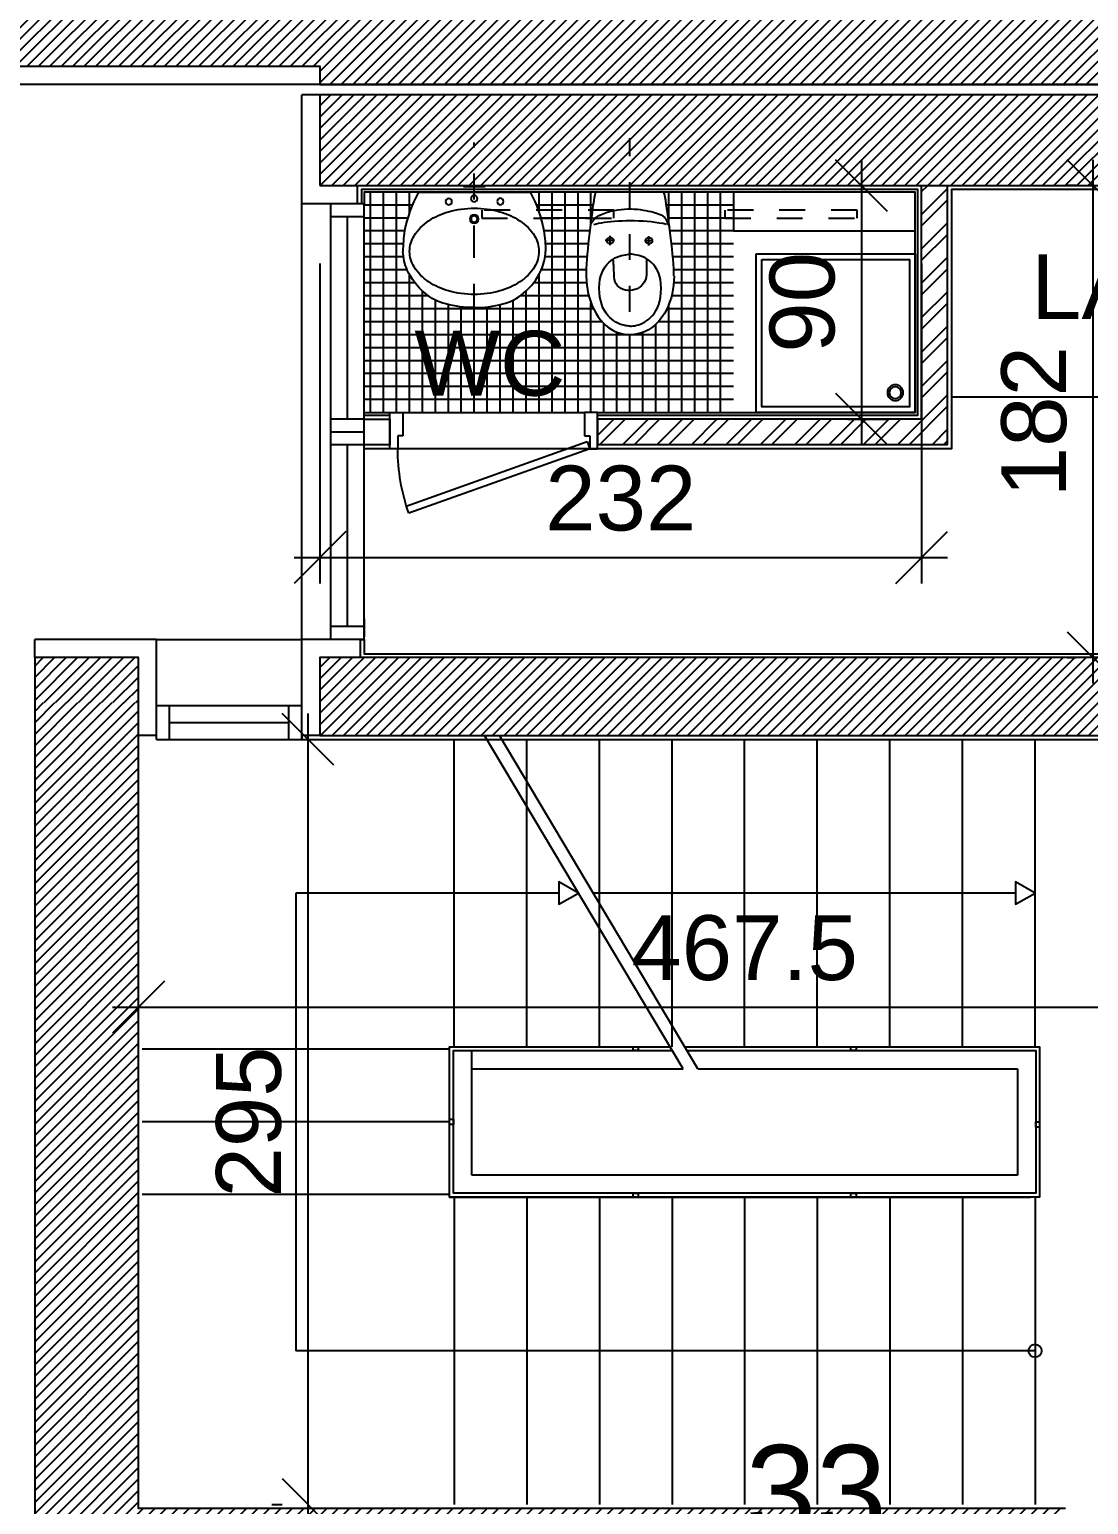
# Model space of a CAD drawing. Extents: x -1.7 to 46.3, y -159.8 to -77.2.
# Drawn here: x 27.35 to 31.43, y -121.67 to -115.98 of the extents above; entities that cross this region are included whole.
import ezdxf
from ezdxf.enums import TextEntityAlignment as Align

# ---------------------------------------------------------------- set-up
doc = ezdxf.new("R2010")
doc.units = 0
doc.header["$MEASUREMENT"] = 0
doc.header["$PDMODE"] = 35
doc.header["$PDSIZE"] = 0.3
for name, pattern in [('CENTER', [2, 1.25, -0.25, 0.25, -0.25]), ('DASHDOTX2', [50.8, 25.4, -12.7, 0, -12.7]), ('HIDDEN2', [0.1875, 0.125, -0.0625])]:
    doc.linetypes.add(name, pattern=pattern)
doc.layers.get('0').update_dxf_attribs({"linetype": 'CONTINUOUS'})
doc.layers.get('DEFPOINTS').update_dxf_attribs({"linetype": 'CONTINUOUS'})
for name, color, linetype in [('A-ALU', 9, 'CONTINUOUS'), ('A-AREAS', 6, 'CONTINUOUS'), ('A-AREAS-TXT', 6, 'CONTINUOUS'), ('A-AXIS-SANITARY', 10, 'DASHDOTX2'), ('a-dim', 3, 'CONTINUOUS'), ('A-DOORS', 1, 'CONTINUOUS'), ('A-FLOR-FCL', 61, 'HIDDEN2'), ('A-FLOR-HRAL', 15, 'CONTINUOUS'), ('A-FLOR-PFIX', 61, 'CONTINUOUS'), ('A-FLOR-STRS', 40, 'CONTINUOUS'), ('A-FLOR-STRS-ARO', 1, 'CONTINUOUS'), ('A-HATCH-CONC', 8, 'CONTINUOUS'), ('A-HATCH-WALL', 8, 'CONTINUOUS'), ('a-kitchen', 95, 'CONTINUOUS'), ('A-NOMENCLATURE', 3, 'CONTINUOUS'), ('A-PLASTER', 8, 'CONTINUOUS'), ('A-PORTE', 1, 'CONTINUOUS'), ('A-PROJ-TIL-BATH', 8, 'CONTINUOUS'), ('A-PROJECTION', 9, 'CONTINUOUS'), ('a-revetement', 1, 'CONTINUOUS'), ('A-SANIT', 95, 'CONTINUOUS'), ('A-SECT-TILE', 12, 'CONTINUOUS'), ('A-WALL', 4, 'CONTINUOUS'), ('S-2ND-3RD-4-5-6TH$0$A-STR 2-3-4-5-6', 2, 'CONTINUOUS')]:
    doc.layers.add(name, color=color, linetype=linetype)
doc.styles.add('A100-STEXT', font='ARIAL.TTF', dxfattribs={"height": 0.25})
doc.dimstyles.new('A100-DIM', dxfattribs={"dimtxt": 0.25, "dimasz": 0.2, "dimexe": 0.1, "dimexo": 0.3, "dimgap": 0.1, "dimtad": 1, "dimlfac": 100, "dimrnd": 0.5, "dimdsep": 46, "dimtxsty": 'A100-STEXT', "dimblk1": 'OBLIQUE', "dimblk2": 'OBLIQUE', "dimsah": 1, "dimcen": -0.05, "dimdle": 0.1, "dimclrd": 15, "dimclre": 15, "dimclrt": 256, "dimadec": 0, "dimazin": 0, "dimtfac": 0.28, "dimtix": 1, "dimtmove": 2, "dimatfit": 3, "dimldrblk": 'OBLIQUE', "dimfxl": 0, "dimtolj": 1, "dimarcsym": 0})
pattern_1 = [(45, (8e-11, -138.735676), (-0.022097087, 0.022097087), [])]

# ---------------------------------------------------------------- blocks, each defined once
blk = doc.blocks.new('_OBLIQUE')
at = {"color": 0, "linetype": 'ByBlock'}
blk.add_line((-0.5, -0.5), (0.5, 0.5), dxfattribs=at)
blk = doc.blocks.new('*D161')
at = {"layer": 'a-dim', "color": 15, "lineweight": -2}
for p, q in [((30.5567, -116.4857), (30.5567, -117.5857)), ((30.6038, -116.5857), (30.6567, -116.5857)), ((30.5038, -117.4857), (30.6567, -117.4857))]:
    blk.add_line(p, q, dxfattribs=at)
at = {"layer": 'DEFPOINTS', "color": 0}
for p in [(30.3038, -116.5857), (30.2038, -117.4857), (30.5567, -117.4857)]:
    blk.add_point(p, dxfattribs=at)
at = {"layer": 'a-dim', "color": 15, "lineweight": -2, "xscale": 0.2, "yscale": 0.2, "zscale": 0.2}
for p, rotation in [((30.5567, -116.5857), 90), ((30.5567, -117.4857), 270)]:
    blk.add_blockref('_OBLIQUE', p, dxfattribs=dict(at, rotation=rotation))
at = {"layer": 'a-dim', "insert": (30.329, -117.0357), "char_height": 0.25, "attachment_point": 5, "rotation": 90, "style": 'A100-STEXT'}
blk.add_mtext('\\A1;90', dxfattribs=at)
blk = doc.blocks.new('*D162')
at = {"layer": 'a-dim', "color": 15, "lineweight": -2}
for p, q in [((28.4684, -116.8857), (28.4684, -118.1199)), ((30.7884, -116.8857), (30.7884, -118.1199)), ((28.3684, -118.0199), (30.8884, -118.0199))]:
    blk.add_line(p, q, dxfattribs=at)
at = {"layer": 'DEFPOINTS', "color": 0}
for p in [(28.4684, -116.5857), (30.7884, -116.5857), (30.7884, -118.0199)]:
    blk.add_point(p, dxfattribs=at)
at = {"layer": 'a-dim', "color": 15, "lineweight": -2, "xscale": 0.2, "yscale": 0.2, "zscale": 0.2, "rotation": 180}
blk.add_blockref('_OBLIQUE', (28.4684, -118.0199), dxfattribs=at)
at = {"layer": 'a-dim', "color": 15, "lineweight": -2, "xscale": 0.2, "yscale": 0.2, "zscale": 0.2}
blk.add_blockref('_OBLIQUE', (30.7884, -118.0199), dxfattribs=at)
at = {"layer": 'a-dim', "insert": (29.6284, -117.7921), "char_height": 0.25, "attachment_point": 5, "style": 'A100-STEXT'}
blk.add_mtext('\\A1;232', dxfattribs=at)
blk = doc.blocks.new('*D166')
at = {"layer": 'a-dim', "color": 15, "lineweight": -2}
for p, q in [((28.422, -118.6207), (28.422, -121.7707)), ((28.2832, -118.7207), (28.322, -118.7207)), ((28.2832, -121.6707), (28.322, -121.6707))]:
    blk.add_line(p, q, dxfattribs=at)
at = {"layer": 'DEFPOINTS', "color": 0}
for p in [(28.5832, -118.7207), (28.422, -121.6707), (28.5832, -121.6707)]:
    blk.add_point(p, dxfattribs=at)
at = {"layer": 'a-dim', "color": 15, "lineweight": -2, "xscale": 0.2, "yscale": 0.2, "zscale": 0.2}
for p, rotation in [((28.422, -118.7207), 90), ((28.422, -121.6707), 270)]:
    blk.add_blockref('_OBLIQUE', p, dxfattribs=dict(at, rotation=rotation))
at = {"layer": 'a-dim', "insert": (28.1944, -120.1957), "char_height": 0.25, "attachment_point": 5, "rotation": 90, "style": 'A100-STEXT'}
blk.add_mtext('\\A1;295', dxfattribs=at)
blk = doc.blocks.new('*D167')
at = {"layer": 'a-dim', "color": 15, "lineweight": -2}
for p, q in [((27.7684, -119.6971), (27.7684, -119.6531)), ((32.4434, -119.6971), (32.4434, -119.6531)), ((27.6684, -119.7531), (32.5434, -119.7531))]:
    blk.add_line(p, q, dxfattribs=at)
at = {"layer": 'DEFPOINTS', "color": 0}
for p in [(32.4434, -119.7531), (27.7684, -119.9971), (32.4434, -119.9971)]:
    blk.add_point(p, dxfattribs=at)
at = {"layer": 'a-dim', "color": 15, "lineweight": -2, "xscale": 0.2, "yscale": 0.2, "zscale": 0.2, "rotation": 180}
blk.add_blockref('_OBLIQUE', (27.7684, -119.7531), dxfattribs=at)
at = {"layer": 'a-dim', "color": 15, "lineweight": -2, "xscale": 0.2, "yscale": 0.2, "zscale": 0.2}
blk.add_blockref('_OBLIQUE', (32.4434, -119.7531), dxfattribs=at)
at = {"layer": 'a-dim', "insert": (30.1059, -119.5255), "char_height": 0.25, "attachment_point": 5, "style": 'A100-STEXT'}
blk.add_mtext('\\A1;467.5', dxfattribs=at)
blk = doc.blocks.new('P80E19H')
at = {"layer": 'A-PORTE'}
for p, q in [((-0.14, 0), (0, 0)), ((-0.14, -0.03), (-0.14, 0)), ((0, 0), (0, -0.05)), ((-0.14, -0.03), (-0.3885, -0.727)), ((-0.3603, -0.7371), (-0.1117, -0.0401)), ((-0.1117, -0.0401), (-0.14, -0.03)), ((-0.09, -0.03), (-0.14, -0.03)), ((-0.09, -0.05), (-0.09, -0.03)), ((0, -0.05), (-0.09, -0.05)), ((-0.09, -0.77), (-0.14, -0.77)), ((-0.14, -0.77), (-0.14, -0.8)), ((0, -0.75), (-0.09, -0.75)), ((-0.09, -0.75), (-0.09, -0.77)), ((0, -0.8), (0, -0.75)), ((-0.14, -0.8), (0, -0.8))]:
    blk.add_line(p, q, dxfattribs=at)
blk.add_arc((-0.14, -0.03), 0.74, 250.3765, 270, dxfattribs=at)
blk = doc.blocks.new('BAC')
at = {"layer": 'A-SANIT'}
for points in [[(-0.7, -0.7), (0, -0.7), (0, 0), (-0.7, 0)], [(-0.675, -0.675), (-0.025, -0.675), (-0.025, -0.025), (-0.675, -0.025)]]:
    blk.add_lwpolyline(points, close=True, dxfattribs=at)
for radius in [0.035, 0.0263]:
    blk.add_circle((-0.0875, -0.0875), radius, dxfattribs=at)
blk = doc.blocks.new('A$C53822070')
for p, q in [((0, -0.0208), (0, 0.0623)), ((-0.2151, 0), (0.2151, 0)), ((0.0415, 0.0208), (-0.0415, 0.0208))]:
    blk.add_line(p, q)
for centre, major_axis, ratio, start_param, end_param in [((0.0235, -0.1413), (0.1682, 0.344), 0.723099, 1.513078, 1.932546), ((-0.05, -0.2181), (0.0143, 0.3454), 0.649977, 1.397156, 1.627734), ((0.1411, -0.2285), (0.0236, 0.1689), 0.782, 4.379189, 4.821349), ((0.0117, -0.2055), (0.2677, 0.0211), 0.927449, -0.919698, -0.479256), ((0.0331, -0.1533), (-0.0987, 0.271), 0.7883, 3.04069, 3.436057), ((0.005, -0.0517), (0.2781, 0.2781), 1, 3.914278, 4.196419)]:
    blk.add_ellipse(centre, major_axis=major_axis, ratio=ratio, start_param=start_param, end_param=end_param)
at = {"extrusion": (0, 0, -1)}
for centre, major_axis, ratio, start_param, end_param in [((-0.0235, -0.1413), (-0.1682, 0.344), 0.723099, 1.513078, 1.932546), ((-0.0984, -0.0369), (-0.00881, 0.00881), 1, 5.497787, 11.780972), ((-0.0002, -0.0251), (0.00881, 0.00881), 1, 3.926991, 10.210176), ((0.1005, -0.0364), (-0.00881, 0.00881), 1, 5.497787, 11.780972), ((-0.0709, -0.269), (0.1343, 0.1343), 1, 4.48294, 4.909784), ((-0.0281, -0.3332), (0.1889, 0.1889), 1, -1.373401, -1.054826), ((0, -0.4349), (-0.2634, 0.2634), 1, 0.51597, 0.785398), ((0, -0.1038), (0.0117, 0.0117), 1, 3.926991, 10.210176), ((0, -0.1038), (-0.00881, 0.00881), 1, 5.497787, 11.780972), ((0, -0.4349), (0.2634, 0.2634), 1, -0.785398, -0.51597), ((0.0281, -0.3332), (-0.1889, 0.1889), 1, 1.054826, 1.373401), ((0.0709, -0.269), (-0.1343, 0.1343), 1, 1.373401, 1.800245), ((-0.1361, -0.2285), (0.08, 0.08), 1, 3.926991, 4.48294), ((0.1361, -0.2285), (-0.08, 0.08), 1, 1.800245, 2.356194), ((0.05, -0.2181), (-0.0143, 0.3454), 0.649977, 1.397156, 1.627734), ((-0.1411, -0.2285), (-0.0236, 0.1689), 0.782, 4.379189, 4.821349), ((-0.1361, -0.2285), (0.08, 0.08), 1, 3.371042, 3.926991), ((0.1361, -0.2285), (0.08, 0.08), 1, 0.785398, 1.341347), ((-0.0117, -0.2055), (-0.2677, 0.0211), 0.927449, -0.919698, -0.479256), ((-0.0709, -0.188), (0.1343, 0.1343), 1, 2.944197, 3.371042), ((0.0709, -0.188), (0.1343, 0.1343), 1, 1.341347, 1.768192), ((-0.0331, -0.1533), (0.0987, 0.271), 0.7883, 3.04069, 3.436057), ((-0.0281, -0.1237), (-0.1889, 0.1889), 1, 4.196419, 4.514993), ((0, -0.0221), (-0.2634, 0.2634), 1, 3.926991, 4.196419), ((0, -0.0221), (-0.2634, 0.2634), 1, 3.657563, 3.926991), ((0.0281, -0.1237), (0.1889, 0.1889), 1, 1.768192, 2.086766), ((-0.005, -0.0517), (-0.2781, 0.2781), 1, 3.914278, 4.196419)]:
    blk.add_ellipse(centre, major_axis=major_axis, ratio=ratio, start_param=start_param, end_param=end_param, dxfattribs=at)
at = {"layer": 'A-AXIS-SANITARY', "linetype": 'CENTER', "ltscale": 0.1}
blk.add_line((0, -0.6786), (0, 0.1908), dxfattribs=at)
blk = doc.blocks.new('A$C7FB65830')
at = {"color": 0}
for p, q in [((-443.2, 7.2), (-455.5, -0.9)), ((-430.1, 14.4), (-443.2, 7.2)), ((-416.3, 20.9), (-430.1, 14.4)), ((-401.9, 26.6), (-416.3, 20.9)), ((-387, 31.5), (-401.9, 26.6)), ((-371.6, 35.5), (-387, 31.5)), ((-355.8, 38.7), (-371.6, 35.5)), ((-339.7, 41), (-355.8, 38.7)), ((-323.3, 42.4), (-339.7, 41)), ((-306.8, 42.9), (-323.3, 42.4)), ((-305.8, 42.4), (-292.6, 42.1)), ((-292.6, 42.1), (-277.8, 41.5)), ((-277.8, 41.5), (-261.5, 40.5)), ((-261.5, 40.5), (-244, 39.2)), ((-244, 39.2), (-225.6, 37.5)), ((-225.6, 37.5), (-206.4, 35.6)), ((-206.4, 35.6), (-186.8, 33.5)), ((-186.8, 33.5), (-167, 31.3)), ((-167, 31.3), (-147.2, 28.9)), ((-147.2, 28.9), (-127.6, 26.4)), ((-128.9, 27), (-124.9, 25.6)), ((-127.6, 26.4), (-108.5, 23.9)), ((-124.9, 25.6), (-121.2, 24.2)), ((-121.2, 24.2), (-117.7, 22.9)), ((-117.7, 22.9), (-114.3, 21.7)), ((-116.6, 14.7), (-113.9, 1.7)), ((-114.3, 21.7), (-111.2, 20.4)), ((-113.9, 1.7), (-111.5, -12.1)), ((-111.2, 20.4), (-108.3, 19.2)), ((-108.5, 23.9), (-90.2, 21.4)), ((-108.3, 19.2), (-105.5, 18)), ((-105.5, 18), (-102.8, 16.7)), ((-102.8, 16.7), (-100.3, 15.3)), ((-100.3, 15.3), (-98, 13.8)), ((-98, 13.8), (-95.8, 12.2)), ((-95.8, 12.2), (-93.7, 10.5)), ((-93.7, 10.5), (-91.7, 8.5)), ((-91.7, 8.5), (-89.8, 6.4)), ((-90.2, 21.4), (-72.8, 18.9)), ((-89.8, 6.4), (-88, 4.1)), ((-88, 4.1), (-86.2, 1.5)), ((-86.2, 1.5), (-84.5, -1.4)), ((-72.8, 18.9), (-56.6, 16.5)), ((-56.6, 16.5), (-41.9, 14.2)), ((-41.9, 14.2), (-28.9, 12)), ((-28.9, 12), (-17.8, 10.1)), ((-17.8, 10.1), (-8.8, 8.4)), ((-8.8, 8.4), (-2.3, 7)), ((-2.3, 7), (1.5, 5.9)), ((1.9, 5.9), (1.9, -244.6)), ((-503.4, -51.6), (-509.7, -63.7)), ((-495.9, -40.1), (-503.4, -51.6)), ((-487.3, -29.3), (-495.9, -40.1)), ((-477.7, -19.1), (-487.3, -29.3)), ((-467, -9.6), (-477.7, -19.1)), ((-470.1, -57.8), (-464.5, -50.3)), ((-455.5, -0.9), (-467, -9.6)), ((-464.5, -50.3), (-458, -43.1)), ((-458, -43.1), (-450.6, -36.1)), ((-450.6, -36.1), (-442.2, -29.6)), ((-442.2, -29.6), (-432.7, -23.6)), ((-432.7, -23.6), (-422.2, -18.3)), ((-422.2, -18.3), (-410.4, -13.6)), ((-410.4, -13.6), (-397.5, -9.9)), ((-397.5, -9.9), (-383.3, -7.1)), ((-383.3, -7.1), (-367.7, -5.3)), ((-367.7, -5.3), (-350.8, -4.7)), ((-350.8, -4.7), (-334, -5.4)), ((-334, -5.4), (-318.7, -7.4)), ((-318.7, -7.4), (-305, -10.6)), ((-305, -10.6), (-292.7, -14.9)), ((-292.7, -14.9), (-281.7, -20.1)), ((-281.7, -20.1), (-272, -26.1)), ((-272, -26.1), (-263.5, -32.8)), ((-263.5, -32.8), (-256.1, -40)), ((-256.1, -40), (-249.7, -47.6)), ((-249.7, -47.6), (-244.3, -55.4)), ((-193.8, -49.6), (-159.9, -49.6)), ((-188.5, -47.2), (-188.7, -49.2)), ((-188.7, -49.2), (-188.5, -51.3)), ((-188, -45.2), (-188.5, -47.2)), ((-188.5, -51.3), (-188, -53.3)), ((-187.1, -43.3), (-188, -45.2)), ((-188, -53.3), (-187.1, -55.2)), ((-185.9, -41.6), (-187.1, -43.3)), ((-184.4, -40.1), (-185.9, -41.6)), ((-182.7, -38.9), (-184.4, -40.1)), ((-180.9, -38.1), (-182.7, -38.9)), ((-178.8, -37.5), (-180.9, -38.1)), ((-176.8, -37.3), (-178.8, -37.5)), ((-174.7, -37.5), (-176.8, -37.3)), ((-176.5, -33.5), (-176.5, -66.3)), ((-172.7, -38.1), (-174.7, -37.5)), ((-170.8, -38.9), (-172.7, -38.1)), ((-169.1, -40.1), (-170.8, -38.9)), ((-167.7, -41.6), (-169.1, -40.1)), ((-166.5, -43.3), (-167.7, -41.6)), ((-165.6, -45.2), (-166.5, -43.3)), ((-166.5, -55.2), (-165.6, -53.3)), ((-165.1, -47.2), (-165.6, -45.2)), ((-165.6, -53.3), (-165.1, -51.3)), ((-164.9, -49.2), (-165.1, -47.2)), ((-165.1, -51.3), (-164.9, -49.2)), ((-164.9, -49.2), (-164.9, -49.2)), ((-164.9, -49.2), (-164.9, -49.2)), ((-111.5, -12.1), (-109.4, -26.3)), ((-109.4, -26.3), (-107.7, -41)), ((-107.7, -41), (-106.3, -56)), ((-84.5, -1.4), (-82.9, -4.5)), ((-82.9, -4.5), (-81.3, -8)), ((-81.3, -8), (-79.8, -11.8)), ((-79.8, -11.8), (-77.6, -18)), ((-77.6, -18), (-75.3, -24.9)), ((-75.3, -24.9), (-73.1, -32.6)), ((-73.1, -32.6), (-70.9, -41)), ((-70.9, -41), (-68.8, -50)), ((-68.8, -50), (-66.9, -59.7)), ((-520.6, -103.5), (-521.4, -118)), ((-518.3, -89.7), (-520.6, -103.5)), ((-514.7, -76.4), (-518.3, -89.7)), ((-509.7, -63.7), (-514.7, -76.4)), ((-489.7, -113.4), (-489.2, -107.8)), ((-489.2, -107.8), (-488.2, -101.7)), ((-488.2, -101.7), (-486.7, -95)), ((-486.7, -95), (-484.7, -88)), ((-484.7, -88), (-482.1, -80.6)), ((-482.1, -80.6), (-478.8, -73.1)), ((-478.8, -73.1), (-474.8, -65.4)), ((-474.8, -65.4), (-470.1, -57.8)), ((-355.5, -101.3), (-357.6, -109.9)), ((-352.4, -93), (-355.5, -101.3)), ((-348.1, -85.3), (-352.4, -93)), ((-342.8, -78.2), (-348.1, -85.3)), ((-336.4, -71.9), (-342.8, -78.2)), ((-329, -66.7), (-336.4, -71.9)), ((-320.4, -62.6), (-329, -66.7)), ((-310.9, -59.9), (-320.4, -62.6)), ((-300.2, -58.6), (-310.9, -59.9)), ((-297.8, -58.6), (-300.2, -58.6)), ((-295.1, -58.5), (-297.8, -58.6)), ((-292, -58.5), (-295.1, -58.5)), ((-288.7, -58.4), (-292, -58.5)), ((-285.1, -58.4), (-288.7, -58.4)), ((-281.4, -58.4), (-285.1, -58.4)), ((-277.6, -58.3), (-281.4, -58.4)), ((-273.7, -58.3), (-277.6, -58.3)), ((-269.8, -58.3), (-273.7, -58.3)), ((-266, -58.3), (-269.8, -58.3)), ((-262.3, -58.3), (-266, -58.3)), ((-258.7, -58.3), (-262.3, -58.3)), ((-255.3, -58.4), (-258.7, -58.3)), ((-252.3, -58.4), (-255.3, -58.4)), ((-249.5, -58.4), (-252.3, -58.4)), ((-247.1, -58.4), (-249.5, -58.4)), ((-245.2, -58.4), (-247.1, -58.4)), ((-243.7, -58.4), (-245.2, -58.4)), ((-244.3, -55.4), (-239.8, -63.4)), ((-242.8, -58.4), (-243.7, -58.4)), ((-242.5, -58.4), (-242.8, -58.4)), ((-239.8, -63.4), (-236.1, -71.4)), ((-236.1, -71.4), (-233.1, -79.2)), ((-233.1, -79.2), (-230.8, -86.8)), ((-230.8, -86.8), (-229, -94)), ((-229, -94), (-227.7, -100.6)), ((-227.7, -100.6), (-226.9, -106.6)), ((-226.9, -106.6), (-226.4, -111.8)), ((-187.1, -55.2), (-185.9, -56.9)), ((-185.9, -56.9), (-184.4, -58.3)), ((-184.4, -58.3), (-182.7, -59.5)), ((-182.7, -59.5), (-180.9, -60.4)), ((-180.9, -60.4), (-178.8, -60.9)), ((-178.8, -60.9), (-176.8, -61.1)), ((-176.8, -61.1), (-174.7, -60.9)), ((-174.7, -60.9), (-172.7, -60.4)), ((-172.7, -60.4), (-170.8, -59.5)), ((-170.8, -59.5), (-169.1, -58.3)), ((-169.1, -58.3), (-167.7, -56.9)), ((-167.7, -56.9), (-166.5, -55.2)), ((-106.3, -56), (-105.2, -71.2)), ((-105.2, -71.2), (-104.4, -86.6)), ((-104.4, -86.6), (-103.9, -102)), ((-103.9, -102), (-103.7, -117.3)), ((-66.9, -59.7), (-65.1, -69.9)), ((-65.1, -69.9), (-63.7, -80.5)), ((-63.7, -80.5), (-62.5, -91.6)), ((-62.5, -91.6), (-61.7, -103.1)), ((-61.7, -103.1), (-61.2, -115)), ((-520.6, -132.9), (-521.4, -118.5)), ((-518.3, -146.7), (-520.6, -132.9)), ((-514.7, -160), (-518.3, -146.7)), ((-509.7, -172.8), (-514.7, -160)), ((-489.9, -118.2), (-489.7, -113.4)), ((-489.9, -118.2), (-489.7, -123.1)), ((-489.7, -123.1), (-489.2, -128.6)), ((-489.2, -128.6), (-488.2, -134.8)), ((-488.2, -134.8), (-486.7, -141.4)), ((-486.7, -141.4), (-484.7, -148.5)), ((-484.7, -148.5), (-482.1, -155.8)), ((-482.1, -155.8), (-478.8, -163.4)), ((-357.6, -109.9), (-358.6, -118.6)), ((-358.6, -118.6), (-358.5, -127.3)), ((-358.5, -127.3), (-357.4, -135.9)), ((-357.4, -135.9), (-355.1, -144.1)), ((-355.1, -144.1), (-351.8, -151.7)), ((-351.8, -151.7), (-347.4, -158.7)), ((-347.4, -158.7), (-341.8, -164.8)), ((-236.1, -165), (-233.1, -157.2)), ((-233.1, -157.2), (-230.8, -149.6)), ((-230.8, -149.6), (-229, -142.4)), ((-229, -142.4), (-227.7, -135.8)), ((-227.7, -135.8), (-226.9, -129.8)), ((-226.9, -129.8), (-226.4, -124.6)), ((-226.4, -111.8), (-226.1, -116.1)), ((-226.4, -124.6), (-226.1, -120.4)), ((-226.1, -116.1), (-226, -119.2)), ((-226.1, -120.4), (-226, -117.2)), ((-104.8, -161.7), (-105.7, -175.7)), ((-104.2, -147.2), (-104.8, -161.7)), ((-103.8, -132.4), (-104.2, -147.2)), ((-103.7, -117.3), (-103.8, -132.4)), ((-62.7, -151.9), (-64.3, -164.5)), ((-61.7, -139.4), (-62.7, -151.9)), ((-61.2, -127.1), (-61.7, -139.4)), ((-61.2, -115), (-61.2, -127.1)), ((-503.4, -184.9), (-509.7, -172.8)), ((-495.9, -196.3), (-503.4, -184.9)), ((-487.3, -207.2), (-495.9, -196.3)), ((-477.7, -217.3), (-487.3, -207.2)), ((-478.8, -163.4), (-474.8, -171)), ((-474.8, -171), (-470.1, -178.6)), ((-470.1, -178.6), (-464.5, -186.1)), ((-464.5, -186.1), (-458, -193.4)), ((-458, -193.4), (-450.6, -200.3)), ((-450.6, -200.3), (-442.2, -206.8)), ((-442.2, -206.8), (-432.7, -212.8)), ((-432.7, -212.8), (-422.2, -218.2)), ((-341.8, -164.8), (-335.2, -169.9)), ((-335.2, -169.9), (-327.6, -173.8)), ((-327.6, -173.8), (-318.8, -176.3)), ((-318.8, -176.3), (-308.9, -177.3)), ((-308.9, -177.3), (-303.4, -177.4)), ((-303.4, -177.4), (-298, -177.5)), ((-298, -177.5), (-292.9, -177.6)), ((-292.9, -177.6), (-287.9, -177.8)), ((-292.7, -221.5), (-281.7, -216.3)), ((-287.9, -177.8), (-283.1, -178)), ((-283.1, -178), (-278.6, -178.2)), ((-281.7, -216.3), (-272, -210.3)), ((-278.6, -178.2), (-274.3, -178.4)), ((-274.3, -178.4), (-270.3, -178.6)), ((-272, -210.3), (-263.5, -203.6)), ((-270.3, -178.6), (-266.5, -178.8)), ((-266.5, -178.8), (-262.9, -179)), ((-263.5, -203.6), (-256.1, -196.4)), ((-262.9, -179), (-259.7, -179.2)), ((-259.7, -179.2), (-256.7, -179.4)), ((-256.7, -179.4), (-254.1, -179.6)), ((-256.1, -196.4), (-249.7, -188.8)), ((-254.1, -179.6), (-251.7, -179.8)), ((-251.7, -179.8), (-249.7, -179.9)), ((-249.7, -179.9), (-248, -180.1)), ((-249.7, -188.8), (-244.3, -181)), ((-248, -180.1), (-246.7, -180.2)), ((-246.7, -180.2), (-245.7, -180.3)), ((-245.7, -180.3), (-245.2, -180.3)), ((-245.2, -180.3), (-245, -180.3)), ((-244.3, -181), (-239.8, -173)), ((-239.8, -173), (-236.1, -165)), ((-192.4, -191.7), (-158.5, -191.7)), ((-187.5, -189.8), (-187.7, -191.9)), ((-187.7, -191.9), (-187.5, -194)), ((-186.9, -187.8), (-187.5, -189.8)), ((-187.5, -194), (-186.9, -196)), ((-186.1, -186), (-186.9, -187.8)), ((-186.9, -196), (-186.1, -197.8)), ((-184.9, -184.3), (-186.1, -186)), ((-186.1, -197.8), (-184.9, -199.5)), ((-183.4, -182.8), (-184.9, -184.3)), ((-184.9, -199.5), (-183.4, -201)), ((-181.7, -181.6), (-183.4, -182.8)), ((-183.4, -201), (-181.7, -202.2)), ((-179.8, -180.7), (-181.7, -181.6)), ((-181.7, -202.2), (-179.8, -203.1)), ((-177.8, -180.2), (-179.8, -180.7)), ((-179.8, -203.1), (-177.8, -203.6)), ((-175.8, -180), (-177.8, -180.2)), ((-177.8, -203.6), (-175.8, -203.8)), ((-176.1, -176.2), (-176.1, -210.1)), ((-173.7, -180.2), (-175.8, -180)), ((-175.8, -203.8), (-173.7, -203.6)), ((-171.7, -180.7), (-173.7, -180.2)), ((-173.7, -203.6), (-171.7, -203.1)), ((-169.8, -181.6), (-171.7, -180.7)), ((-171.7, -203.1), (-169.8, -202.2)), ((-168.1, -182.8), (-169.8, -181.6)), ((-169.8, -202.2), (-168.1, -201)), ((-166.7, -184.3), (-168.1, -182.8)), ((-168.1, -201), (-166.7, -199.5)), ((-165.5, -186), (-166.7, -184.3)), ((-166.7, -199.5), (-165.5, -197.8)), ((-164.6, -187.8), (-165.5, -186)), ((-165.5, -197.8), (-164.6, -196)), ((-164.1, -189.8), (-164.6, -187.8)), ((-164.6, -196), (-164.1, -194)), ((-163.9, -191.9), (-164.1, -189.8)), ((-164.1, -194), (-163.9, -191.9)), ((-163.9, -191.9), (-163.9, -191.9)), ((-163.9, -191.9), (-163.9, -191.9)), ((-109.9, -213.6), (-111.8, -224.6)), ((-108.3, -201.7), (-109.9, -213.6)), ((-106.9, -189), (-108.3, -201.7)), ((-105.7, -175.7), (-106.9, -189)), ((-77.6, -215.2), (-82.9, -227.7)), ((-73.2, -202.6), (-77.6, -215.2)), ((-69.5, -189.9), (-73.2, -202.6)), ((-66.6, -177.2), (-69.5, -189.9)), ((-64.3, -164.5), (-66.6, -177.2)), ((-467, -226.8), (-477.7, -217.3)), ((-455.5, -235.6), (-467, -226.8)), ((-443.2, -243.6), (-455.5, -235.6)), ((-430.1, -250.9), (-443.2, -243.6)), ((-416.3, -257.3), (-430.1, -250.9)), ((-422.2, -218.2), (-410.4, -222.8)), ((-401.9, -263), (-416.3, -257.3)), ((-410.4, -222.8), (-397.5, -226.5)), ((-387, -267.9), (-401.9, -263)), ((-397.5, -226.5), (-383.3, -229.4)), ((-371.6, -272), (-387, -267.9)), ((-383.3, -229.4), (-367.7, -231.1)), ((-367.7, -231.1), (-350.8, -231.7)), ((-350.8, -231.7), (-334, -231)), ((-334, -231), (-318.7, -229)), ((-318.7, -229), (-305, -225.8)), ((-305, -225.8), (-292.7, -221.5)), ((-186.8, -270.6), (-167, -268.5)), ((-167, -268.5), (-147.2, -266.3)), ((-147.2, -266.3), (-127.6, -264)), ((-127.6, -264), (-108.5, -261.6)), ((-116.1, -243.5), (-118.6, -251.2)), ((-113.8, -234.6), (-116.1, -243.5)), ((-111.3, -260.2), (-114.6, -262)), ((-111.8, -224.6), (-113.8, -234.6)), ((-108.3, -258.4), (-111.3, -260.2)), ((-108.5, -261.6), (-90.2, -259.3)), ((-105.6, -256.6), (-108.3, -258.4)), ((-103.1, -254.8), (-105.6, -256.6)), ((-100.8, -253.1), (-103.1, -254.8)), ((-98.8, -251.3), (-100.8, -253.1)), ((-96.9, -249.6), (-98.8, -251.3)), ((-95.1, -247.8), (-96.9, -249.6)), ((-93.6, -246.1), (-95.1, -247.8)), ((-92.2, -244.4), (-93.6, -246.1)), ((-90.9, -242.7), (-92.2, -244.4)), ((-89.7, -241), (-90.9, -242.7)), ((-90.2, -259.3), (-72.8, -257)), ((-88.7, -239.3), (-89.7, -241)), ((-87.7, -237.7), (-88.7, -239.3)), ((-86.8, -236), (-87.7, -237.7)), ((-86, -234.3), (-86.8, -236)), ((-85.1, -232.7), (-86, -234.3)), ((-84.4, -231), (-85.1, -232.7)), ((-83.6, -229.3), (-84.4, -231)), ((-82.9, -227.7), (-83.6, -229.3)), ((-72.8, -257), (-56.6, -254.7)), ((-56.6, -254.7), (-41.9, -252.5)), ((-41.9, -252.5), (-28.9, -250.5)), ((-28.9, -250.5), (-17.8, -248.7)), ((-17.8, -248.7), (-8.8, -247.1)), ((-8.8, -247.1), (-2.3, -245.7)), ((-2.3, -245.7), (1.5, -244.6)), ((-355.8, -275.1), (-371.6, -272)), ((-339.7, -277.4), (-355.8, -275.1)), ((-323.3, -278.8), (-339.7, -277.4)), ((-306.8, -279.3), (-323.3, -278.8)), ((-305.8, -278.8), (-292.6, -278.6)), ((-292.6, -278.6), (-277.8, -278)), ((-277.8, -278), (-261.5, -277.1)), ((-261.5, -277.1), (-244, -275.8)), ((-244, -275.8), (-225.6, -274.3)), ((-225.6, -274.3), (-206.4, -272.6)), ((-206.4, -272.6), (-186.8, -270.6))]:
    blk.add_line(p, q, dxfattribs=at)
at = {"layer": 'A-AXIS-SANITARY', "linetype": 'CENTER', "ltscale": 0.1}
blk.add_line((-627.6, -119.4), (199.5, -119.4), dxfattribs=at)
blk = doc.blocks.new('A$C084533B6')
at = {"layer": 'A-PROJ-TIL-BATH'}
for p, q in [((0.1611, 0), (-0.025, 0)), ((0, -0.8), (0, 0.05)), ((0.05, -0.8), (0.05, 0.05)), ((0.1, -0.8), (0.1, 0.05)), ((0.15, -0.0292), (0.15, 0.05)), ((0.8594, 0), (0.6389, 0)), ((0.65, -0.0292), (0.65, 0.05)), ((0.7, -0.8), (0.7, 0.05)), ((0.75, -0.8), (0.75, 0.05)), ((0.8, -0.8), (0.8, 0.05)), ((0.85, -0.0697), (0.85, 0.05)), ((1.4, 0), (1.141, 0)), ((1.15, -0.0769), (1.15, 0.05)), ((1.2, -0.8), (1.2, 0.05)), ((1.25, -0.8), (1.25, 0.05)), ((1.3, -0.8), (1.3, 0.05)), ((1.35, -0.8), (1.35, 0.05)), ((0.1433, -0.05), (-0.025, -0.05)), ((0.8525, -0.05), (0.6567, -0.05)), ((1.4, -0.05), (1.1484, -0.05)), ((0.1312, -0.1), (-0.025, -0.1)), ((0.8463, -0.1), (0.6688, -0.1)), ((1.4, -0.1), (1.155, -0.1)), ((0.1259, -0.15), (-0.025, -0.15)), ((0.8409, -0.15), (0.6741, -0.15)), ((1.4, -0.15), (1.1609, -0.15)), ((0.1272, -0.2), (-0.025, -0.2)), ((0.8363, -0.2), (0.6728, -0.2)), ((1.4, -0.2), (1.1659, -0.2)), ((0.1413, -0.25), (-0.025, -0.25)), ((0.15, -0.8), (0.15, -0.2674)), ((0.65, -0.8), (0.65, -0.2674)), ((0.833, -0.25), (0.6587, -0.25)), ((1.4, -0.25), (1.1694, -0.25)), ((0.1716, -0.3), (-0.025, -0.3)), ((0.2, -0.8), (0.2, -0.3309)), ((0.6, -0.8), (0.6, -0.3309)), ((0.8331, -0.3), (0.6284, -0.3)), ((1.4, -0.3), (1.1693, -0.3)), ((0.2229, -0.35), (-0.025, -0.35)), ((0.25, -0.8), (0.25, -0.3665)), ((0.3, -0.8), (0.3, -0.3834)), ((0.35, -0.8), (0.35, -0.3924)), ((0.4, -0.8), (0.4, -0.395)), ((0.45, -0.8), (0.45, -0.3924)), ((0.5, -0.8), (0.5, -0.3834)), ((0.55, -0.8), (0.55, -0.3665)), ((0.8416, -0.35), (0.5771, -0.35)), ((0.85, -0.8), (0.85, -0.377)), ((1.15, -0.8), (1.15, -0.3831)), ((1.4, -0.35), (1.1609, -0.35)), ((0.8599, -0.4), (-0.025, -0.4)), ((0.8934, -0.45), (-0.025, -0.45)), ((1.4, -0.45), (1.109, -0.45)), ((1.4, -0.4), (1.1425, -0.4)), ((1.4, -0.5), (-0.025, -0.5)), ((0.9, -0.8), (0.9, -0.4569)), ((0.95, -0.8), (0.95, -0.4901)), ((1, -0.8), (1, -0.4999)), ((1.05, -0.8), (1.05, -0.4911)), ((1.1, -0.8), (1.1, -0.4592)), ((1.4, -0.55), (-0.025, -0.55)), ((1.4, -0.6), (-0.025, -0.6)), ((1.4, -0.65), (-0.025, -0.65)), ((1.4, -0.7), (-0.025, -0.7)), ((1.4, -0.75), (-0.025, -0.75))]:
    blk.add_line(p, q, dxfattribs=at)
blk = doc.blocks.new('A$C21287FDA')
at = {"layer": 'A-ALU'}
for p, q in [((28.5084, 22.08), (28.5084, 20.4)), ((28.6384, 22.08), (28.5084, 22.08)), ((28.6384, 20.765), (28.6384, 22.08)), ((28.6384, 22.03), (28.5084, 22.03)), ((28.5734, 22.03), (28.5734, 21.25)), ((28.6384, 21.25), (28.5084, 21.25)), ((28.6384, 21.2), (28.5084, 21.2)), ((28.6384, 21.2), (28.5084, 21.2)), ((28.6384, 21.15), (28.5084, 21.15)), ((28.5734, 21.15), (28.5734, 20.45)), ((28.6384, 20.4), (28.6384, 20.765)), ((28.6384, 20.45), (28.5084, 20.45)), ((28.6384, 20.4), (28.5084, 20.4)), ((27.8384, 20.145), (28.3984, 20.145)), ((27.8384, 20.015), (27.8384, 20.145)), ((27.8884, 20.015), (27.8884, 20.145)), ((28.3484, 20.015), (28.3484, 20.145)), ((28.3984, 20.015), (28.3984, 20.145)), ((27.8884, 20.08), (28.3484, 20.08)), ((27.8384, 20.015), (28.3984, 20.015))]:
    blk.add_line(p, q, dxfattribs=at)
blk.add_lwpolyline([(28.6384, 21.25), (28.7384, 21.25), (28.7384, 21.15), (28.6384, 21.15)], close=True, dxfattribs=at)
blk = doc.blocks.new('*D181')
at = {"layer": 'a-dim', "color": 15, "lineweight": -2}
for p, q in [((31.4499, -118.5057), (31.4499, -116.4857)), ((31.384, -116.5857), (31.3499, -116.5857)), ((31.384, -118.4057), (31.3499, -118.4057))]:
    blk.add_line(p, q, dxfattribs=at)
at = {"layer": 'DEFPOINTS', "color": 0}
for p in [(31.4499, -116.5857), (31.684, -116.5857), (31.684, -118.4057)]:
    blk.add_point(p, dxfattribs=at)
at = {"layer": 'a-dim', "color": 15, "lineweight": -2, "xscale": 0.2, "yscale": 0.2, "zscale": 0.2}
for p, rotation in [((31.4499, -116.5857), 90), ((31.4499, -118.4057), 270)]:
    blk.add_blockref('_OBLIQUE', p, dxfattribs=dict(at, rotation=rotation))
at = {"layer": 'a-dim', "insert": (31.2223, -117.4957), "char_height": 0.25, "attachment_point": 5, "rotation": 90, "style": 'A100-STEXT'}
blk.add_mtext('\\A1;182', dxfattribs=at)

msp = doc.modelspace()

# ---------------------------------------------------------------- hatches: boundary and pattern name
at = {"layer": 'A-HATCH-CONC'}
h = msp.add_hatch(dxfattribs=at)
h.set_pattern_fill('ANSI31', color=256, scale=0.25, style=0)
h.set_pattern_definition(pattern_1)
h.paths.add_polyline_path([(41.83837, -115.79568), (26.70837, -115.79568), (26.70837, -116.12568), (28.46837, -116.12568), (28.46837, -116.19568), (41.83837, -116.19568)])
h = msp.add_hatch(dxfattribs=at)
h.set_pattern_fill('ANSI31', color=256, scale=0.25, style=0)
h.set_pattern_definition(pattern_1)
h.paths.add_polyline_path([(41.83837, -116.23568), (28.46837, -116.23568), (28.46837, -116.58568), (41.83837, -116.58568)])
h = msp.add_hatch(dxfattribs=at)
h.set_pattern_fill('ANSI31', color=256, scale=0.25, style=0)
h.set_pattern_definition(pattern_1)
h.paths.add_polyline_path([(27.76837, -118.40568), (27.43837, -118.40568), (27.36837, -118.40568), (27.36837, -118.57909), (27.76837, -118.57909)])
h = msp.add_hatch(dxfattribs=at)
h.set_pattern_fill('ANSI31', color=256, scale=0.25, style=0)
h.set_pattern_definition(pattern_1)
h.paths.add_polyline_path([(33.94337, -118.40568), (33.69337, -118.40568), (33.69337, -118.40568), (32.89337, -118.40568), (32.79337, -118.40568), (32.79337, -118.40568), (32.29337, -118.40568), (28.46837, -118.40568), (28.46837, -118.57909), (33.94337, -118.57909)])
h = msp.add_hatch(dxfattribs=at)
h.set_pattern_fill('ANSI31', color=256, scale=0.25, angle=-720, style=0)
h.set_pattern_definition([(45, (-139.766827, -147.597307), (-0.022097087, 0.022097087), [])])
h.paths.add_polyline_path([(32.39337, -121.88568), (32.39337, -122.08568), (32.69337, -122.08568), (32.69337, -121.58568), (32.44337, -121.58568), (32.44337, -121.68568), (32.44337, -121.88568)])
h.paths.add_polyline_path([(31.34337, -122.08568), (31.34337, -121.68568), (27.76837, -121.68568), (27.76837, -118.57909), (27.36837, -118.57909), (27.36837, -135.16568), (27.76837, -135.16568), (27.76837, -125.88568), (29.61837, -125.88568), (29.91837, -125.88568), (29.91837, -125.23568), (29.66837, -125.23568), (29.66837, -125.63568), (29.36837, -125.63568), (29.36837, -125.58568), (27.76837, -125.58568), (27.76837, -122.08568), (29.36837, -122.08568), (29.36837, -122.03568), (29.66837, -122.03568), (29.66837, -122.43568), (29.91837, -122.43568), (29.91837, -122.08568)])
h = msp.add_hatch(dxfattribs=at)
h.set_pattern_fill('ANSI31', color=256, scale=0.25, style=0)
h.set_pattern_definition(pattern_1)
h.paths.add_polyline_path([(32.69337, -118.70568), (33.94337, -118.70568), (33.94337, -118.57909), (28.46837, -118.57909), (28.46837, -118.70568), (32.44337, -118.70568), (32.44337, -120.68568), (32.69337, -120.68568)])
at = {"layer": 'A-HATCH-WALL'}
h = msp.add_hatch(dxfattribs=at)
h.set_pattern_fill('ANSI32', color=256, scale=0.25, style=0)
h.set_pattern_definition([(45, (-4e-09, -138.73489), (-0.06629126, 0.06629126), []), (45, (0.04419, -138.73489), (-0.06629126, 0.06629126), [])])
h.paths.add_polyline_path([(30.88837, -116.58489), (30.78837, -116.58489), (30.78837, -117.48489), (29.53837, -117.48489), (29.53837, -117.58489), (30.88837, -117.58489)])

# ---------------------------------------------------------------- linework, layer by layer
at = {"layer": 'A-AREAS'}
msp.add_lwpolyline([(41.90837, -115.82568), (41.90837, -116.19568), (26.63837, -116.19568), (26.63837, -115.22568)], dxfattribs=at)
at = {"layer": 'A-FLOR-FCL', "ltscale": 0.5}
for points in [[(29.60212, -116.71068), (29.60212, -116.68068), (29.09212, -116.68068), (29.09212, -116.71068)], [(30.53962, -116.71068), (30.53962, -116.68068), (30.02962, -116.68068), (30.02962, -116.71068)]]:
    msp.add_lwpolyline(points, close=True, dxfattribs=at)
at = {"layer": 'A-FLOR-HRAL'}
for p, q in [((29.86847, -119.99058), (29.10263, -118.70555)), ((29.92605, -119.99058), (29.16022, -118.70555)), ((29.05337, -120.40058), (29.05337, -119.92058)), ((29.05337, -119.99058), (29.86847, -119.99058)), ((29.92605, -119.99058), (31.15837, -119.99058)), ((31.15837, -119.99058), (31.15837, -120.40058)), ((31.15837, -120.40058), (29.05337, -120.40058)), ((28.96837, -120.48558), (31.20837, -120.48558))]:
    msp.add_line(p, q, dxfattribs=at)
for points in [[(30.01539, -119.90558), (31.24337, -119.90558), (31.24337, -120.48558), (28.96837, -120.48558), (28.96837, -119.90558), (29.81781, -119.90558)], [(29.87539, -119.90558), (31.24337, -119.90558), (31.24337, -120.48558), (28.96837, -120.48558), (28.96837, -119.90558), (29.81781, -119.90558)], [(29.88433, -119.92058), (31.22837, -119.92058), (31.22837, -120.47058), (28.98337, -120.47058), (28.98337, -119.92058), (29.82675, -119.92058)], [(29.87539, -119.90558), (29.95781, -119.90558)]]:
    msp.add_lwpolyline(points, dxfattribs=at)
for points in [[(29.67587, -119.92058), (29.67587, -119.90558), (29.69587, -119.90558), (29.69587, -119.92058)], [(30.51587, -119.92058), (30.51587, -119.90558), (30.53587, -119.90558), (30.53587, -119.92058)], [(28.96837, -120.18558), (28.98337, -120.18558), (28.98337, -120.20558), (28.96837, -120.20558)], [(31.22837, -120.19558), (31.24337, -120.19558), (31.24337, -120.21558), (31.22837, -120.21558)], [(29.67587, -120.48558), (29.67587, -120.47058), (29.69587, -120.47058), (29.69587, -120.48558)], [(30.51587, -120.48558), (30.51587, -120.47058), (30.53587, -120.47058), (30.53587, -120.48558)]]:
    msp.add_lwpolyline(points, close=True, dxfattribs=at)
at = {"layer": 'A-FLOR-PFIX'}
msp.add_lwpolyline([(30.06337, -116.76068), (30.76337, -116.76068), (30.76337, -116.61068), (30.06337, -116.61068)], close=True, dxfattribs=at)
at = {"layer": 'A-FLOR-STRS'}
for p, q in [((28.98587, -119.90558), (28.98587, -118.72058)), ((29.26587, -119.90558), (29.26587, -118.72058)), ((29.54587, -119.90558), (29.54587, -118.72058)), ((29.82587, -119.90558), (29.82587, -118.72058)), ((30.10587, -119.90558), (30.10587, -118.72058)), ((30.38587, -119.90558), (30.38587, -118.72058)), ((30.66587, -119.90558), (30.66587, -118.72058)), ((30.94587, -119.90558), (30.94587, -118.72058)), ((31.22587, -119.90558), (31.22587, -118.72058)), ((28.96837, -119.91558), (27.78337, -119.91558)), ((28.96837, -120.19558), (27.78337, -120.19558)), ((28.96837, -120.47558), (27.78337, -120.47558)), ((28.98587, -120.48558), (28.98587, -121.67058)), ((29.26587, -120.48558), (29.26587, -121.67058)), ((29.54587, -120.48558), (29.54587, -121.67058)), ((29.82587, -120.48558), (29.82587, -121.67058)), ((30.10587, -120.48558), (30.10587, -121.67058)), ((30.38587, -120.48558), (30.38587, -121.67058)), ((30.66587, -120.48558), (30.66587, -121.67058)), ((30.94587, -120.48558), (30.94587, -121.67058)), ((31.22587, -120.48558), (31.22587, -121.67058))]:
    msp.add_line(p, q, dxfattribs=at)
at = {"layer": 'A-FLOR-STRS-ARO'}
for p, q in [((28.37587, -119.31308), (28.37587, -121.07808)), ((29.3897, -119.31308), (28.37587, -119.31308)), ((31.15087, -119.31308), (29.52228, -119.31308)), ((31.22587, -121.07808), (28.37587, -121.07808))]:
    msp.add_line(p, q, dxfattribs=at)
for points in [[(29.4647, -119.31308), (29.3897, -119.26977), (29.3897, -119.35638)], [(31.22587, -119.31308), (31.15087, -119.26977), (31.15087, -119.35638)]]:
    msp.add_lwpolyline(points, close=True, dxfattribs=at)
msp.add_circle((31.22587, -121.07808), 0.025, dxfattribs=at)
at = {"layer": 'a-kitchen'}
msp.add_lwpolyline([(32.80337, -117.40068), (32.80337, -116.60068), (30.90337, -116.60068), (30.90337, -117.40068)], close=True, dxfattribs=at)
at = {"layer": 'A-PLASTER'}
for points in [[(33.77837, -117.20568), (33.77837, -116.60068), (30.90337, -116.60068), (30.90337, -117.60068), (28.63837, -117.60068)], [(28.62337, -118.33568), (28.63837, -118.33568), (28.63837, -118.39068), (32.17837, -118.39068), (32.17837, -117.99068), (33.77837, -117.99068)], [(28.39837, -118.70568), (28.39837, -118.72068), (32.42837, -118.72068), (32.42837, -120.68568)], [(28.39837, -118.70568), (28.39837, -118.72068), (32.42837, -118.72068), (32.42837, -121.87068)]]:
    msp.add_lwpolyline(points, dxfattribs=at)
at = {"layer": 'A-PORTE', "color": 8}
for p, q in [((28.78837, -117.46068), (29.48837, -117.46068)), ((29.50837, -117.60068), (28.76837, -117.60068))]:
    msp.add_line(p, q, dxfattribs=at)
at = {"layer": 'A-PROJECTION', "ltscale": 4}
for p, q in [((28.39837, -118.33568), (28.39837, -116.65568)), ((27.83837, -118.33568), (28.39837, -118.33568))]:
    msp.add_line(p, q, dxfattribs=at)
at = {"layer": 'a-revetement'}
for p, q in [((28.46837, -116.19568), (26.63837, -116.19568)), ((28.39837, -116.65568), (28.39837, -116.23568)), ((28.46837, -116.23568), (28.39837, -116.23568)), ((28.61337, -116.65568), (28.39837, -116.65568)), ((27.36837, -118.40568), (27.36837, -118.33568)), ((27.83837, -118.33568), (27.36837, -118.33568))]:
    msp.add_line(p, q, dxfattribs=at)
at = {"layer": 'a-revetement', "ltscale": 4}
for p, q in [((28.61337, -116.65568), (28.61337, -116.58568)), ((28.63837, -118.25568), (28.63837, -118.32568)), ((27.83837, -118.70568), (27.83837, -118.33568)), ((28.39837, -118.70568), (28.39837, -118.33568)), ((28.62337, -118.33568), (28.39837, -118.33568)), ((28.62337, -118.33568), (28.62337, -118.40568)), ((27.83837, -118.70568), (27.76837, -118.70568)), ((28.46837, -118.70568), (28.39837, -118.70568))]:
    msp.add_line(p, q, dxfattribs=at)
at = {"layer": 'A-SECT-TILE'}
for points in [[(29.53837, -117.46068), (30.76337, -117.46068), (30.76337, -116.61068), (28.63837, -116.61068), (28.63837, -116.65568), (28.61337, -116.65568)], [(29.53837, -117.47068), (30.77337, -117.47068), (30.77337, -116.60068), (28.62837, -116.60068), (28.62837, -116.65568)], [(28.63837, -117.46068), (28.73837, -117.46068)], [(28.63837, -117.47068), (28.73837, -117.47068)]]:
    msp.add_lwpolyline(points, dxfattribs=at)
at = {"layer": 'A-WALL'}
for p, q in [((30.78837, -117.48568), (30.78837, -116.58568)), ((30.88837, -117.58568), (30.88837, -116.58568)), ((30.78837, -117.48568), (29.53837, -117.48568)), ((29.53837, -117.48568), (29.53837, -117.58568)), ((30.88837, -117.58568), (29.53837, -117.58568))]:
    msp.add_line(p, q, dxfattribs=at)
at = {"layer": 'S-2ND-3RD-4-5-6TH$0$A-STR 2-3-4-5-6'}
for p, q in [((27.43837, -118.40568), (27.36837, -118.40568)), ((27.36837, -118.40568), (27.36837, -135.16568)), ((27.76837, -118.40568), (27.43837, -118.40568)), ((27.43837, -118.40568), (27.43837, -118.40568)), ((27.76837, -121.68568), (27.76837, -118.40568))]:
    msp.add_line(p, q, dxfattribs=at)
for points in [[(41.83837, -115.79568), (26.70837, -115.79568), (26.70837, -116.12568), (28.46837, -116.12568), (28.46837, -116.19568), (41.83837, -116.19568)], [(28.46837, -116.58568), (41.83837, -116.58568), (41.83837, -116.23568), (28.46837, -116.23568)]]:
    msp.add_lwpolyline(points, close=True, dxfattribs=at)
for points in [[(31.34337, -121.68568), (27.76837, -121.68568), (27.76837, -118.40568), (27.43837, -118.40568), (27.43837, -118.40568), (27.36837, -118.40568), (27.36837, -135.16568), (27.76837, -135.16568), (27.76837, -125.88568), (29.91837, -125.88568), (29.91837, -125.23568), (29.66837, -125.23568), (29.66837, -125.63568), (29.36837, -125.63568), (29.36837, -125.58568), (27.76837, -125.58568), (27.76837, -122.08568), (29.36837, -122.08568), (29.36837, -122.03568), (29.66837, -122.03568), (29.66837, -122.43568), (29.91837, -122.43568), (29.91837, -122.08568), (31.39337, -122.08568)], [(32.69337, -118.70568), (33.94337, -118.70568), (33.94337, -118.40568), (28.46837, -118.40568), (28.46837, -118.70568), (32.44337, -118.70568), (32.44337, -120.68568), (32.69337, -120.68568), (32.69337, -118.70568)]]:
    msp.add_lwpolyline(points, dxfattribs=at)

# ---------------------------------------------------------------- block references
at = {"layer": 'A-ALU'}
msp.add_blockref('A$C21287FDA', (0, -138.73568), dxfattribs=at)
at = {"layer": 'A-DOORS', "xscale": -1, "rotation": 269.999999998374}
msp.add_blockref('P80E19H', (29.53837, -117.46068), dxfattribs=at)
at = {"layer": 'A-FLOR-PFIX'}
for name, p, xscale, yscale, zscale, rotation in [('A$C7FB65830', (29.78884, -116.61267), -0.001051092505946372, 0.001051092505946372, 0.001051092505949458, 269.9999999992253), ('BAC', (30.76337, -117.46068), -0.8750000000000142, 0.875, 0.8749999999999734, 180)]:
    msp.add_blockref(name, p, dxfattribs=dict(at, xscale=xscale, yscale=yscale, zscale=zscale, rotation=rotation))
msp.add_blockref('A$C53822070', (29.06337, -116.61068), dxfattribs=at)
at = {"layer": 'A-PROJ-TIL-BATH'}
msp.add_blockref('A$C084533B6', (28.66337, -116.66068), dxfattribs=at)

# ---------------------------------------------------------------- texts
at = {"layer": 'A-AREAS-TXT', "style": 'A100-STEXT'}
msp.add_text('33', height=0.35, dxfattribs=at).set_placement((30.38155, -121.79153), align=Align.CENTER)
at = {"layer": 'A-NOMENCLATURE', "style": 'A100-STEXT'}
msp.add_text('LAUNDRY ', height=0.25, dxfattribs=at).set_placement((32.0935, -116.97703), align=Align.MIDDLE)
msp.add_text('WC', height=0.25, dxfattribs=at).set_placement((28.83263, -117.39557))

# ---------------------------------------------------------------- dimensions: what is measured, and where the dimension line sits
at = {"layer": 'a-dim'}
for base, p1, p2, picture, middle in [((30.55668, -117.48568), (30.30379, -116.58568), (30.20379, -117.48568), '*D161', (30.32903, -117.03568)), ((31.44993, -116.58568), (31.68396, -118.40568), (31.68396, -116.58568), '*D181', (31.22229, -117.49568))]:
    dim = msp.add_linear_dim(base=base, p1=p1, p2=p2, angle=90, dimstyle='A100-DIM', dxfattribs=at)
    dim.commit()
    dim.dimension.update_dxf_attribs({"geometry": picture, "text_midpoint": middle})
dim = msp.add_linear_dim(base=(30.78837, -118.01986), p1=(28.46837, -116.58568), p2=(30.78837, -116.58568), dimstyle='A100-DIM', dxfattribs=at)
dim.commit()
dim.dimension.update_dxf_attribs({"geometry": '*D162', "text_midpoint": (29.62837, -117.79213)})
for p1, p2, distance, picture, middle in [((28.58317, -118.72068), (28.58317, -121.67068), -0.16117, '*D166', (28.19436, -120.19568)), ((27.76837, -119.99712), (32.44337, -119.99712), 0.24397, '*D167', (30.10587, -119.5255))]:
    dim = msp.add_aligned_dim(p1=p1, p2=p2, distance=distance, dimstyle='A100-DIM', dxfattribs=at)
    dim.commit()
    dim.dimension.update_dxf_attribs({"geometry": picture, "text_midpoint": middle})

doc.saveas('drawing.dxf')
